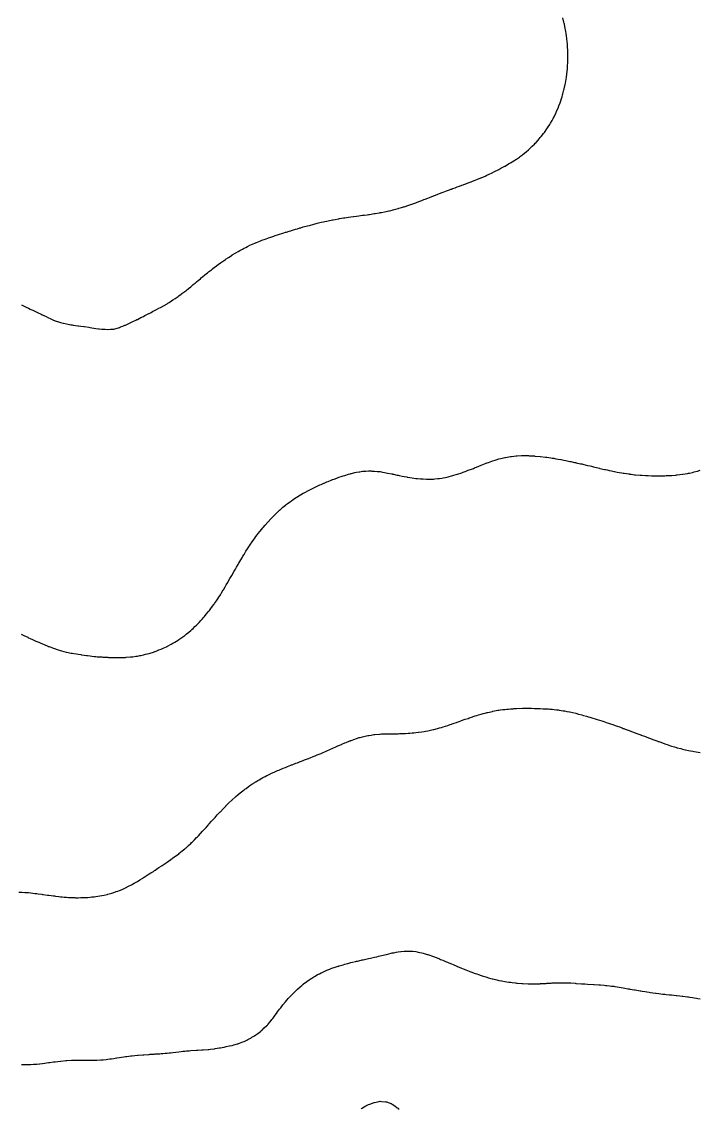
# Model space of a CAD drawing. Extents: x -717078 to -715000, y -984629 to -984000.
# Drawn here: x -715552 to -715437.7, y -984484.6 to -984301.2 of the extents above; entities that cross this region are included whole.
import ezdxf

# ---------------------------------------------------------------- set-up
doc = ezdxf.new("R2010")
doc.units = 0
doc.layers.add('buffer_B2_0_1_clip', color=7, linetype='Continuous')

msp = doc.modelspace()

# ---------------------------------------------------------------- linework, layer by layer
at = {"layer": 'buffer_B2_0_1_clip'}
for points in [[(-715552.06, -984348.94), (-715551.98, -984348.98), (-715551.5, -984349.21), (-715551.3, -984349.3), (-715550.89, -984349.5), (-715550.62, -984349.62), (-715550.5, -984349.68), (-715550.17, -984349.83), (-715549.94, -984349.94), (-715549.5, -984350.14), (-715549.25, -984350.25), (-715548.75, -984350.5), (-715548.58, -984350.58), (-715548.5, -984350.62), (-715548.27, -984350.73), (-715547.9, -984350.9), (-715547.5, -984351.1), (-715547.22, -984351.22), (-715546.64, -984351.5), (-715546.54, -984351.54), (-715546.5, -984351.56), (-715546.41, -984351.59), (-715545.8, -984351.8), (-715545.5, -984351.89), (-715545.01, -984352.01), (-715544.99, -984352.01), (-715544.5, -984352.13), (-715544.18, -984352.18), (-715543.74, -984352.26), (-715543.5, -984352.3), (-715543.32, -984352.32), (-715542.57, -984352.43), (-715542.5, -984352.44), (-715542.45, -984352.45), (-715542.06, -984352.5), (-715541.57, -984352.57), (-715541.5, -984352.58), (-715541.41, -984352.59), (-715540.7, -984352.7), (-715540.5, -984352.73), (-715540.22, -984352.78), (-715539.83, -984352.83), (-715539.5, -984352.89), (-715539.05, -984352.95), (-715538.96, -984352.96), (-715538.5, -984353.02), (-715538.04, -984353.04), (-715537.96, -984353.04), (-715537.5, -984353.07), (-715537.04, -984353.04), (-715536.96, -984353.04), (-715536.5, -984353.02), (-715535.5, -984352.72), (-715535.35, -984352.65), (-715534.95, -984352.5), (-715534.63, -984352.37), (-715534.5, -984352.32), (-715534.16, -984352.16), (-715533.94, -984352.06), (-715533.5, -984351.86), (-715533.26, -984351.74), (-715532.76, -984351.5), (-715532.59, -984351.41), (-715532.5, -984351.37), (-715532.23, -984351.23), (-715531.93, -984351.07), (-715531.5, -984350.86), (-715531.26, -984350.74), (-715530.78, -984350.5), (-715530.6, -984350.4), (-715530.5, -984350.35), (-715530.19, -984350.19), (-715529.94, -984350.06), (-715529.5, -984349.84), (-715529.28, -984349.72), (-715528.87, -984349.5), (-715528.63, -984349.37), (-715528.5, -984349.29), (-715528.01, -984349.01), (-715528, -984349), (-715527.5, -984348.72), (-715527.36, -984348.64), (-715527.14, -984348.5), (-715526.75, -984348.25), (-715526.5, -984348.08), (-715526.15, -984347.85), (-715525.63, -984347.5), (-715525.55, -984347.45), (-715525.5, -984347.41), (-715525.14, -984347.14), (-715524.98, -984347.02), (-715524.5, -984346.66), (-715524.41, -984346.59), (-715524.28, -984346.5), (-715523.86, -984346.14), (-715523.5, -984345.85), (-715523.31, -984345.69), (-715523.07, -984345.5), (-715522.76, -984345.24), (-715522.5, -984345.01), (-715522.22, -984344.78), (-715521.88, -984344.5), (-715521.68, -984344.32), (-715521.5, -984344.17), (-715521.13, -984343.87), (-715520.67, -984343.5), (-715520.58, -984343.42), (-715520.5, -984343.36), (-715520.02, -984342.98), (-715519.85, -984342.85), (-715519.5, -984342.58), (-715519.45, -984342.55), (-715519.39, -984342.5), (-715518.88, -984342.12), (-715518.5, -984341.85), (-715518.29, -984341.71), (-715517.99, -984341.5), (-715517.7, -984341.3), (-715517.5, -984341.16), (-715517.1, -984340.9), (-715516.53, -984340.53), (-715516.5, -984340.51), (-715516.49, -984340.51), (-715516.48, -984340.5), (-715515.87, -984340.13), (-715515.5, -984339.91), (-715515.24, -984339.76), (-715514.76, -984339.5), (-715514.59, -984339.41), (-715514.5, -984339.36), (-715514.22, -984339.22), (-715513.93, -984339.07), (-715513.5, -984338.87), (-715513.25, -984338.75), (-715512.67, -984338.5), (-715512.55, -984338.45), (-715512.5, -984338.43), (-715512.38, -984338.38), (-715511.84, -984338.16), (-715511.5, -984338.03), (-715511.11, -984337.89), (-715510.77, -984337.77), (-715510.5, -984337.67), (-715510.37, -984337.63), (-715510, -984337.5), (-715509.63, -984337.37), (-715509.5, -984337.33), (-715509.24, -984337.24), (-715508.88, -984337.12), (-715508.5, -984336.99), (-715508.13, -984336.87), (-715507.76, -984336.76), (-715507.5, -984336.68), (-715507.36, -984336.64), (-715506.9, -984336.5), (-715506.6, -984336.4), (-715506.5, -984336.37), (-715506.32, -984336.32), (-715505.83, -984336.17), (-715505.5, -984336.07), (-715505.06, -984335.94), (-715504.9, -984335.9), (-715504.5, -984335.78), (-715504.28, -984335.72), (-715503.51, -984335.51), (-715503.5, -984335.5), (-715503.5, -984335.5), (-715503.48, -984335.5), (-715502.71, -984335.29), (-715502.5, -984335.23), (-715502.15, -984335.15), (-715501.91, -984335.09), (-715501.5, -984334.99), (-715501.1, -984334.9), (-715500.85, -984334.85), (-715500.5, -984334.77), (-715500.28, -984334.72), (-715499.59, -984334.59), (-715499.5, -984334.57), (-715499.44, -984334.56), (-715499.1, -984334.5), (-715498.59, -984334.41), (-715498.5, -984334.39), (-715498.37, -984334.37), (-715497.74, -984334.26), (-715497.5, -984334.23), (-715497.18, -984334.18), (-715496.86, -984334.14), (-715496.5, -984334.09), (-715496.02, -984334.02), (-715495.98, -984334.02), (-715495.5, -984333.95), (-715495.11, -984333.89), (-715494.86, -984333.86), (-715494.5, -984333.81), (-715494.23, -984333.77), (-715493.7, -984333.7), (-715493.5, -984333.68), (-715493.35, -984333.65), (-715492.52, -984333.52), (-715492.5, -984333.52), (-715492.48, -984333.52), (-715492.38, -984333.5), (-715491.63, -984333.37), (-715491.5, -984333.35), (-715491.31, -984333.31), (-715490.8, -984333.2), (-715490.5, -984333.14), (-715490.04, -984333.04), (-715489.97, -984333.03), (-715489.5, -984332.92), (-715489.17, -984332.83), (-715488.72, -984332.72), (-715488.5, -984332.67), (-715488.37, -984332.63), (-715487.92, -984332.5), (-715487.6, -984332.4), (-715487.5, -984332.37), (-715487.31, -984332.31), (-715486.85, -984332.15), (-715486.5, -984332.04), (-715485.5, -984331.68), (-715485.37, -984331.63), (-715485.02, -984331.5), (-715484.65, -984331.35), (-715484.5, -984331.29), (-715484.15, -984331.15), (-715483.93, -984331.07), (-715483.5, -984330.89), (-715483.22, -984330.78), (-715482.52, -984330.52), (-715482.5, -984330.51), (-715482.49, -984330.51), (-715482.46, -984330.5), (-715481.78, -984330.22), (-715481.5, -984330.12), (-715481.05, -984329.95), (-715480.89, -984329.89), (-715480.32, -984329.68), (-715479.82, -984329.5), (-715479.59, -984329.41), (-715479.5, -984329.38), (-715479.31, -984329.31), (-715478.85, -984329.15), (-715478.5, -984329.02), (-715478.12, -984328.88), (-715477.75, -984328.75), (-715477.5, -984328.66), (-715477.38, -984328.62), (-715477.05, -984328.5), (-715476.65, -984328.35), (-715476.5, -984328.29), (-715476.15, -984328.15), (-715475.93, -984328.07), (-715475.5, -984327.9), (-715475.22, -984327.78), (-715474.51, -984327.5), (-715474.5, -984327.5), (-715474.5, -984327.49), (-715474.49, -984327.49), (-715473.81, -984327.19), (-715473.5, -984327.05), (-715473.13, -984326.87), (-715472.64, -984326.64), (-715472.5, -984326.57), (-715472.45, -984326.55), (-715472.35, -984326.5), (-715471.5, -984326.08), (-715471.13, -984325.87), (-715470.58, -984325.58), (-715470.5, -984325.54), (-715470.48, -984325.52), (-715470.43, -984325.5), (-715469.85, -984325.15), (-715469.5, -984324.95), (-715469.22, -984324.78), (-715468.78, -984324.5), (-715468.61, -984324.39), (-715468.5, -984324.32), (-715468.02, -984323.98), (-715467.85, -984323.85), (-715467.5, -984323.6), (-715467.45, -984323.55), (-715467.38, -984323.5), (-715466.9, -984323.1), (-715466.5, -984322.76), (-715466.36, -984322.64), (-715466.21, -984322.5), (-715465.85, -984322.15), (-715465.5, -984321.8), (-715465.35, -984321.65), (-715465.21, -984321.5), (-715464.88, -984321.12), (-715464.5, -984320.69), (-715464.41, -984320.59), (-715464.34, -984320.5), (-715463.97, -984320.03), (-715463.81, -984319.81), (-715463.57, -984319.5), (-715463.54, -984319.46), (-715463.5, -984319.4), (-715463.14, -984318.86), (-715462.91, -984318.5), (-715462.76, -984318.24), (-715462.5, -984317.81), (-715462.39, -984317.61), (-715462.33, -984317.5), (-715462.17, -984317.17), (-715462.06, -984316.94), (-715461.84, -984316.5), (-715461.74, -984316.26), (-715461.5, -984315.71), (-715461.44, -984315.56), (-715461.41, -984315.5), (-715461.36, -984315.36), (-715461.16, -984314.84), (-715461.04, -984314.5), (-715460.91, -984314.09), (-715460.83, -984313.83), (-715460.73, -984313.5), (-715460.68, -984313.32), (-715460.5, -984312.66), (-715460.47, -984312.53), (-715460.46, -984312.5), (-715460.45, -984312.45), (-715460.29, -984311.71), (-715460.25, -984311.5), (-715460.2, -984311.2), (-715460.14, -984310.86), (-715460.08, -984310.5), (-715460.02, -984310.02), (-715460.02, -984309.98), (-715459.96, -984309.5), (-715459.93, -984309.07), (-715459.92, -984308.92), (-715459.88, -984308.5), (-715459.87, -984308.13), (-715459.86, -984307.86), (-715459.84, -984307.5), (-715459.84, -984307.16), (-715459.84, -984306.84), (-715459.84, -984306.5), (-715459.85, -984306.15), (-715459.87, -984305.87), (-715459.88, -984305.5), (-715459.91, -984305.09), (-715459.92, -984304.92), (-715459.96, -984304.5), (-715460.02, -984304.02), (-715460.02, -984303.98), (-715460.08, -984303.5), (-715460.13, -984303.13), (-715460.18, -984302.82), (-715460.23, -984302.5), (-715460.28, -984302.28), (-715460.42, -984301.58), (-715460.43, -984301.5), (-715460.45, -984301.45), (-715460.5, -984301.21), (-715460.67, -984300.5)], [(-715552.1, -984404.5), (-715551.69, -984404.69), (-715551.01, -984405.01), (-715550.98, -984405.02), (-715550.5, -984405.24), (-715550.33, -984405.33), (-715549.96, -984405.5), (-715549.64, -984405.64), (-715549.15, -984405.85), (-715548.94, -984405.94), (-715548.5, -984406.13), (-715548.24, -984406.24), (-715547.63, -984406.5), (-715547.54, -984406.54), (-715547.5, -984406.55), (-715547.42, -984406.58), (-715546.81, -984406.81), (-715546.5, -984406.92), (-715546.06, -984407.06), (-715545.88, -984407.12), (-715545.5, -984407.24), (-715545.29, -984407.29), (-715544.51, -984407.5), (-715544.5, -984407.5), (-715544.5, -984407.5), (-715544.5, -984407.5), (-715543.67, -984407.67), (-715543.5, -984407.7), (-715543.26, -984407.74), (-715542.81, -984407.81), (-715542.5, -984407.86), (-715542.07, -984407.93), (-715541.95, -984407.95), (-715541.5, -984408.01), (-715541.07, -984408.07), (-715540.91, -984408.09), (-715540.5, -984408.15), (-715540.18, -984408.18), (-715539.78, -984408.22), (-715539.5, -984408.25), (-715539.28, -984408.28), (-715538.68, -984408.32), (-715538.5, -984408.33), (-715538.34, -984408.34), (-715537.62, -984408.38), (-715537.5, -984408.38), (-715537.39, -984408.39), (-715536.58, -984408.42), (-715536.5, -984408.42), (-715536.42, -984408.42), (-715535.58, -984408.42), (-715535.5, -984408.42), (-715535.42, -984408.42), (-715534.61, -984408.39), (-715534.5, -984408.39), (-715534.38, -984408.38), (-715533.68, -984408.32), (-715533.5, -984408.31), (-715533.28, -984408.28), (-715532.79, -984408.21), (-715532.5, -984408.17), (-715532.1, -984408.1), (-715531.94, -984408.06), (-715531.5, -984407.98), (-715531.12, -984407.88), (-715530.8, -984407.8), (-715530.5, -984407.73), (-715530.33, -984407.67), (-715529.78, -984407.5), (-715529.57, -984407.43), (-715529.5, -984407.4), (-715529.34, -984407.34), (-715528.86, -984407.14), (-715528.5, -984407), (-715528.16, -984406.84), (-715527.59, -984406.59), (-715527.5, -984406.55), (-715527.47, -984406.53), (-715527.41, -984406.5), (-715526.82, -984406.18), (-715526.5, -984406), (-715526.19, -984405.81), (-715525.65, -984405.5), (-715525.56, -984405.44), (-715525.5, -984405.4), (-715525.15, -984405.15), (-715524.98, -984405.02), (-715524.5, -984404.69), (-715524.39, -984404.61), (-715524.25, -984404.5), (-715523.84, -984404.16), (-715523.5, -984403.88), (-715523.3, -984403.7), (-715523.07, -984403.5), (-715522.79, -984403.21), (-715522.5, -984402.94), (-715522.28, -984402.72), (-715522.06, -984402.5), (-715521.8, -984402.2), (-715521.5, -984401.88), (-715521.33, -984401.67), (-715521.17, -984401.5), (-715520.87, -984401.13), (-715520.5, -984400.68), (-715520.42, -984400.58), (-715520.36, -984400.5), (-715520, -984400), (-715519.97, -984399.97), (-715519.61, -984399.5), (-715519.57, -984399.43), (-715519.5, -984399.33), (-715519.17, -984398.83), (-715518.94, -984398.5), (-715518.77, -984398.23), (-715518.5, -984397.82), (-715518.38, -984397.62), (-715518.29, -984397.5), (-715518, -984397), (-715517.99, -984396.99), (-715517.68, -984396.5), (-715517.62, -984396.38), (-715517.5, -984396.18), (-715517.25, -984395.75), (-715517.1, -984395.5), (-715516.89, -984395.11), (-715516.56, -984394.56), (-715516.53, -984394.5), (-715516.52, -984394.48), (-715516.5, -984394.45), (-715516.16, -984393.84), (-715515.96, -984393.5), (-715515.8, -984393.2), (-715515.5, -984392.7), (-715515.43, -984392.57), (-715515.38, -984392.5), (-715515.22, -984392.22), (-715515.06, -984391.94), (-715514.79, -984391.5), (-715514.68, -984391.32), (-715514.5, -984391.02), (-715514.31, -984390.69), (-715514.18, -984390.5), (-715513.92, -984390.08), (-715513.61, -984389.61), (-715513.54, -984389.5), (-715513.52, -984389.48), (-715513.5, -984389.44), (-715513.12, -984388.88), (-715512.84, -984388.5), (-715512.7, -984388.3), (-715512.5, -984388.02), (-715512.28, -984387.72), (-715512.1, -984387.5), (-715511.84, -984387.16), (-715511.5, -984386.75), (-715511.39, -984386.61), (-715511.29, -984386.5), (-715510.93, -984386.07), (-715510.5, -984385.6), (-715510.45, -984385.55), (-715510.41, -984385.5), (-715509.97, -984385.03), (-715509.5, -984384.54), (-715509.48, -984384.52), (-715509.46, -984384.5), (-715508.98, -984384.02), (-715508.5, -984383.58), (-715508.46, -984383.54), (-715508.41, -984383.5), (-715507.93, -984383.07), (-715507.5, -984382.72), (-715507.38, -984382.62), (-715507.22, -984382.5), (-715506.81, -984382.19), (-715506.5, -984381.96), (-715506.23, -984381.77), (-715505.63, -984381.37), (-715505.5, -984381.28), (-715505.01, -984380.99), (-715504.95, -984380.95), (-715504.5, -984380.69), (-715504.38, -984380.62), (-715504.15, -984380.5), (-715503.73, -984380.27), (-715503.5, -984380.16), (-715503.06, -984379.94), (-715502.82, -984379.82), (-715502.5, -984379.67), (-715502.39, -984379.61), (-715502.15, -984379.5), (-715501.71, -984379.29), (-715501.5, -984379.2), (-715501.01, -984378.99), (-715500.98, -984378.98), (-715500.5, -984378.78), (-715500.3, -984378.7), (-715499.81, -984378.5), (-715499.59, -984378.41), (-715499.5, -984378.38), (-715499.3, -984378.3), (-715498.86, -984378.14), (-715498.5, -984378), (-715498.12, -984377.88), (-715497.76, -984377.76), (-715497.5, -984377.68), (-715496.87, -984377.5), (-715496.58, -984377.42), (-715496.5, -984377.39), (-715496.36, -984377.36), (-715495.78, -984377.22), (-715495.5, -984377.16), (-715495.09, -984377.09), (-715494.93, -984377.07), (-715494.5, -984377), (-715494.03, -984376.97), (-715493.97, -984376.97), (-715493.5, -984376.93), (-715493.06, -984376.94), (-715492.95, -984376.95), (-715492.5, -984376.96), (-715492.01, -984377.01), (-715491.99, -984377.01), (-715491.5, -984377.06), (-715491.13, -984377.13), (-715490.82, -984377.18), (-715490.5, -984377.24), (-715490.29, -984377.29), (-715489.56, -984377.44), (-715489.5, -984377.45), (-715489.46, -984377.46), (-715489.3, -984377.5), (-715488.64, -984377.64), (-715488.5, -984377.67), (-715488.29, -984377.71), (-715487.82, -984377.82), (-715487.5, -984377.88), (-715487.04, -984377.96), (-715486.97, -984377.97), (-715486.5, -984378.06), (-715486.11, -984378.11), (-715485.85, -984378.15), (-715485.5, -984378.2), (-715485.22, -984378.22), (-715484.74, -984378.26), (-715484.5, -984378.29), (-715484.29, -984378.29), (-715483.69, -984378.31), (-715483.5, -984378.32), (-715483.32, -984378.32), (-715482.7, -984378.3), (-715482.5, -984378.3), (-715482.27, -984378.27), (-715481.78, -984378.22), (-715481.5, -984378.19), (-715481.13, -984378.13), (-715480.9, -984378.1), (-715480.5, -984378.03), (-715480.07, -984377.93), (-715479.88, -984377.88), (-715479.5, -984377.79), (-715479.27, -984377.73), (-715478.5, -984377.5), (-715478.5, -984377.5), (-715478.5, -984377.5), (-715478.49, -984377.5), (-715477.76, -984377.24), (-715477.5, -984377.15), (-715477.03, -984376.97), (-715476.94, -984376.94), (-715476.5, -984376.77), (-715476.3, -984376.7), (-715475.79, -984376.5), (-715475.59, -984376.41), (-715475.5, -984376.37), (-715475.28, -984376.28), (-715474.88, -984376.12), (-715474.5, -984375.96), (-715474.17, -984375.83), (-715473.63, -984375.63), (-715473.5, -984375.58), (-715473.44, -984375.56), (-715473.25, -984375.5), (-715472.7, -984375.3), (-715472.5, -984375.22), (-715472.1, -984375.1), (-715471.95, -984375.05), (-715471.5, -984374.92), (-715471.16, -984374.84), (-715470.73, -984374.73), (-715470.5, -984374.68), (-715470.35, -984374.65), (-715469.52, -984374.52), (-715469.5, -984374.51), (-715469.49, -984374.51), (-715469.36, -984374.5), (-715468.59, -984374.41), (-715468.5, -984374.4), (-715468.4, -984374.4), (-715467.64, -984374.36), (-715467.5, -984374.35), (-715467.36, -984374.36), (-715466.64, -984374.36), (-715466.5, -984374.36), (-715466.37, -984374.37), (-715465.6, -984374.4), (-715465.5, -984374.41), (-715465.42, -984374.42), (-715464.51, -984374.49), (-715464.5, -984374.49), (-715464.49, -984374.49), (-715464.45, -984374.5), (-715463.6, -984374.6), (-715463.5, -984374.61), (-715463.37, -984374.63), (-715462.73, -984374.73), (-715462.5, -984374.76), (-715462.19, -984374.81), (-715461.87, -984374.87), (-715461.5, -984374.93), (-715461.02, -984375.02), (-715460.97, -984375.03), (-715460.5, -984375.12), (-715460.19, -984375.19), (-715459.73, -984375.27), (-715459.5, -984375.32), (-715459.35, -984375.35), (-715458.7, -984375.5), (-715458.53, -984375.53), (-715458.5, -984375.54), (-715458.45, -984375.55), (-715457.72, -984375.72), (-715457.5, -984375.76), (-715457.16, -984375.84), (-715456.91, -984375.91), (-715456.5, -984376), (-715456.1, -984376.1), (-715455.84, -984376.16), (-715455.5, -984376.25), (-715455.3, -984376.3), (-715454.51, -984376.49), (-715454.5, -984376.49), (-715454.49, -984376.49), (-715454.47, -984376.5), (-715453.68, -984376.68), (-715453.5, -984376.72), (-715453.23, -984376.77), (-715452.85, -984376.85), (-715452.5, -984376.92), (-715452.02, -984377.02), (-715451.97, -984377.03), (-715451.5, -984377.12), (-715451.18, -984377.18), (-715450.75, -984377.25), (-715450.5, -984377.3), (-715450.32, -984377.32), (-715449.56, -984377.44), (-715449.5, -984377.45), (-715449.46, -984377.46), (-715449.13, -984377.5), (-715448.57, -984377.57), (-715448.5, -984377.57), (-715448.42, -984377.58), (-715447.65, -984377.65), (-715447.5, -984377.66), (-715447.33, -984377.67), (-715446.71, -984377.71), (-715446.5, -984377.72), (-715446.27, -984377.73), (-715445.74, -984377.74), (-715445.5, -984377.75), (-715445.25, -984377.75), (-715444.76, -984377.76), (-715444.5, -984377.76), (-715444.25, -984377.75), (-715443.75, -984377.75), (-715443.5, -984377.74), (-715443.27, -984377.73), (-715442.71, -984377.71), (-715442.5, -984377.7), (-715442.31, -984377.69), (-715441.63, -984377.63), (-715441.5, -984377.62), (-715441.39, -984377.61), (-715440.51, -984377.51), (-715440.5, -984377.51), (-715440.49, -984377.51), (-715440.46, -984377.5), (-715439.64, -984377.36), (-715439.5, -984377.34), (-715439.29, -984377.29), (-715438.82, -984377.18), (-715438.5, -984377.11), (-715438.03, -984376.97), (-715437.95, -984376.95), (-715437.5, -984376.82)], [(-715552.5, -984447.98), (-715552.01, -984448.01), (-715551.99, -984448.01), (-715551.5, -984448.04), (-715551.08, -984448.08), (-715550.91, -984448.09), (-715550.5, -984448.13), (-715550.17, -984448.17), (-715549.79, -984448.21), (-715549.5, -984448.24), (-715549.28, -984448.28), (-715548.64, -984448.36), (-715548.5, -984448.38), (-715548.4, -984448.4), (-715547.67, -984448.5), (-715547.52, -984448.52), (-715547.5, -984448.52), (-715547.48, -984448.52), (-715546.64, -984448.64), (-715546.5, -984448.65), (-715546.33, -984448.67), (-715545.75, -984448.75), (-715545.5, -984448.78), (-715545.2, -984448.8), (-715544.84, -984448.84), (-715544.5, -984448.87), (-715544.11, -984448.89), (-715543.91, -984448.91), (-715543.5, -984448.93), (-715543.07, -984448.93), (-715542.94, -984448.94), (-715542.5, -984448.94), (-715542.07, -984448.93), (-715541.93, -984448.93), (-715541.5, -984448.92), (-715541.1, -984448.9), (-715540.88, -984448.88), (-715540.5, -984448.86), (-715540.18, -984448.82), (-715539.78, -984448.78), (-715539.5, -984448.75), (-715538.5, -984448.58), (-715538.43, -984448.57), (-715538.12, -984448.5), (-715537.62, -984448.38), (-715537.5, -984448.35), (-715537.29, -984448.29), (-715536.84, -984448.16), (-715536.5, -984448.06), (-715536.08, -984447.92), (-715535.83, -984447.83), (-715535.5, -984447.72), (-715535.35, -984447.65), (-715534.98, -984447.5), (-715534.65, -984447.35), (-715534.5, -984447.27), (-715534.02, -984447.02), (-715533.99, -984447.01), (-715533.5, -984446.75), (-715533.34, -984446.66), (-715533.04, -984446.5), (-715532.7, -984446.3), (-715532.5, -984446.18), (-715532.08, -984445.92), (-715531.7, -984445.7), (-715531.5, -984445.58), (-715531.45, -984445.55), (-715531.37, -984445.5), (-715530.84, -984445.16), (-715530.5, -984444.94), (-715530.23, -984444.77), (-715529.81, -984444.5), (-715529.63, -984444.37), (-715529.5, -984444.29), (-715529.03, -984443.97), (-715528.87, -984443.87), (-715528.5, -984443.63), (-715528.42, -984443.58), (-715528.31, -984443.5), (-715527.83, -984443.17), (-715527.5, -984442.95), (-715527.24, -984442.76), (-715526.86, -984442.5), (-715526.65, -984442.35), (-715526.5, -984442.24), (-715526.08, -984441.92), (-715525.52, -984441.52), (-715525.5, -984441.51), (-715525.5, -984441.5), (-715525.49, -984441.5), (-715524.95, -984441.05), (-715524.5, -984440.69), (-715524.4, -984440.6), (-715524.27, -984440.5), (-715523.87, -984440.13), (-715523.5, -984439.8), (-715523.35, -984439.65), (-715523.18, -984439.5), (-715522.85, -984439.15), (-715522.5, -984438.81), (-715522.35, -984438.65), (-715522.2, -984438.5), (-715521.87, -984438.13), (-715521.5, -984437.74), (-715521.39, -984437.61), (-715521.28, -984437.5), (-715520.92, -984437.08), (-715520.5, -984436.63), (-715520.44, -984436.56), (-715520.38, -984436.5), (-715519.97, -984436.03), (-715519.5, -984435.51), (-715519.49, -984435.51), (-715519.49, -984435.5), (-715519.39, -984435.39), (-715519.02, -984434.98), (-715518.57, -984434.5), (-715518.54, -984434.46), (-715518.5, -984434.43), (-715518.05, -984433.95), (-715517.6, -984433.5), (-715517.55, -984433.45), (-715517.5, -984433.39), (-715517.05, -984432.95), (-715516.57, -984432.5), (-715516.53, -984432.47), (-715516.5, -984432.44), (-715516.01, -984431.99), (-715515.88, -984431.88), (-715515.5, -984431.55), (-715515.47, -984431.53), (-715515.44, -984431.5), (-715514.92, -984431.08), (-715514.5, -984430.74), (-715514.36, -984430.64), (-715514.17, -984430.5), (-715513.78, -984430.22), (-715513.5, -984430.02), (-715513.19, -984429.81), (-715512.7, -984429.5), (-715512.58, -984429.42), (-715512.5, -984429.37), (-715512.17, -984429.17), (-715511.96, -984429.04), (-715511.5, -984428.78), (-715511.32, -984428.68), (-715510.96, -984428.5), (-715510.66, -984428.34), (-715510.5, -984428.26), (-715510.04, -984428.04), (-715509.99, -984428.01), (-715509.3, -984427.7), (-715508.83, -984427.5), (-715508.6, -984427.4), (-715508.5, -984427.36), (-715508.26, -984427.26), (-715507.89, -984427.11), (-715507.5, -984426.95), (-715507.18, -984426.82), (-715506.59, -984426.59), (-715506.5, -984426.55), (-715506.46, -984426.54), (-715506.36, -984426.5), (-715505.74, -984426.26), (-715505.5, -984426.16), (-715505.02, -984425.98), (-715504.95, -984425.95), (-715504.5, -984425.78), (-715504.3, -984425.7), (-715503.77, -984425.5), (-715503.57, -984425.43), (-715503.5, -984425.4), (-715503.33, -984425.33), (-715502.86, -984425.14), (-715502.5, -984425), (-715502.15, -984424.85), (-715501.65, -984424.65), (-715501.5, -984424.59), (-715501.44, -984424.56), (-715501.28, -984424.5), (-715500.5, -984424.16), (-715499.5, -984423.71), (-715499.02, -984423.5), (-715498.66, -984423.34), (-715498.5, -984423.26), (-715498.08, -984423.08), (-715497.97, -984423.03), (-715497.5, -984422.83), (-715497.26, -984422.74), (-715496.66, -984422.5), (-715496.55, -984422.45), (-715496.5, -984422.43), (-715496.4, -984422.4), (-715495.81, -984422.19), (-715495.5, -984422.07), (-715495.06, -984421.94), (-715494.9, -984421.9), (-715494.5, -984421.78), (-715494.27, -984421.73), (-715493.58, -984421.58), (-715493.5, -984421.56), (-715493.45, -984421.55), (-715493.07, -984421.5), (-715492.58, -984421.42), (-715492.5, -984421.41), (-715492.41, -984421.41), (-715491.66, -984421.34), (-715491.5, -984421.33), (-715491.32, -984421.32), (-715490.7, -984421.3), (-715490.5, -984421.3), (-715490.3, -984421.3), (-715489.72, -984421.28), (-715489.5, -984421.28), (-715489.28, -984421.28), (-715488.73, -984421.27), (-715488.5, -984421.27), (-715488.26, -984421.26), (-715487.75, -984421.25), (-715487.5, -984421.24), (-715487.23, -984421.23), (-715486.8, -984421.2), (-715486.5, -984421.18), (-715486.15, -984421.15), (-715485.87, -984421.13), (-715485.5, -984421.09), (-715485.03, -984421.03), (-715484.98, -984421.02), (-715484.5, -984420.96), (-715484.11, -984420.89), (-715483.85, -984420.85), (-715483.5, -984420.79), (-715483.26, -984420.74), (-715482.59, -984420.59), (-715482.5, -984420.57), (-715482.45, -984420.55), (-715482.24, -984420.5), (-715481.66, -984420.34), (-715481.5, -984420.29), (-715481.2, -984420.2), (-715480.89, -984420.11), (-715480.5, -984419.99), (-715480.13, -984419.87), (-715479.73, -984419.73), (-715479.5, -984419.65), (-715479.38, -984419.62), (-715479.03, -984419.5), (-715478.64, -984419.36), (-715478.5, -984419.31), (-715478.2, -984419.2), (-715477.9, -984419.1), (-715477.5, -984418.95), (-715477.16, -984418.84), (-715476.68, -984418.68), (-715476.5, -984418.62), (-715476.41, -984418.59), (-715476.13, -984418.5), (-715475.66, -984418.34), (-715475.5, -984418.28), (-715475.19, -984418.19), (-715474.9, -984418.1), (-715474.5, -984417.97), (-715474.13, -984417.87), (-715473.78, -984417.78), (-715473.5, -984417.7), (-715473.33, -984417.67), (-715472.59, -984417.5), (-715472.52, -984417.48), (-715472.5, -984417.48), (-715472.48, -984417.48), (-715471.68, -984417.32), (-715471.5, -984417.29), (-715471.26, -984417.26), (-715470.8, -984417.2), (-715470.5, -984417.16), (-715470.13, -984417.13), (-715469.89, -984417.11), (-715469.5, -984417.07), (-715469.05, -984417.05), (-715468.96, -984417.04), (-715468.5, -984417.01), (-715467.5, -984416.98), (-715467.02, -984416.98), (-715466.98, -984416.98), (-715466.5, -984416.98), (-715466.01, -984416.99), (-715465.99, -984416.99), (-715465.5, -984417), (-715465.01, -984417.01), (-715464.99, -984417.01), (-715464.5, -984417.03), (-715464.05, -984417.05), (-715463.95, -984417.05), (-715463.5, -984417.07), (-715463.1, -984417.1), (-715462.88, -984417.12), (-715462.5, -984417.15), (-715462.18, -984417.18), (-715461.77, -984417.23), (-715461.5, -984417.26), (-715461.29, -984417.29), (-715460.61, -984417.39), (-715460.5, -984417.41), (-715460.42, -984417.42), (-715460.01, -984417.5), (-715459.58, -984417.58), (-715459.5, -984417.6), (-715458.5, -984417.83), (-715458.05, -984417.95), (-715457.97, -984417.97), (-715457.5, -984418.1), (-715457.19, -984418.19), (-715456.67, -984418.33), (-715456.5, -984418.38), (-715456.41, -984418.41), (-715456.11, -984418.5), (-715455.64, -984418.64), (-715455.23, -984418.77), (-715454.88, -984418.88), (-715454.5, -984419), (-715454.12, -984419.12), (-715453.76, -984419.24), (-715453.5, -984419.32), (-715453.36, -984419.36), (-715452.96, -984419.5), (-715452.62, -984419.62), (-715452.5, -984419.66), (-715452.26, -984419.74), (-715451.87, -984419.87), (-715451.5, -984420.01), (-715451.14, -984420.14), (-715450.7, -984420.3), (-715450.5, -984420.37), (-715450.41, -984420.41), (-715450.16, -984420.5), (-715449.67, -984420.67), (-715449.5, -984420.74), (-715449.12, -984420.88), (-715448.95, -984420.95), (-715448.22, -984421.22), (-715447.51, -984421.49), (-715447.5, -984421.49), (-715447.5, -984421.5), (-715447.48, -984421.5), (-715446.76, -984421.76), (-715446.5, -984421.86), (-715446.04, -984422.04), (-715445.92, -984422.08), (-715445.5, -984422.24), (-715445.31, -984422.31), (-715444.81, -984422.5), (-715444.58, -984422.58), (-715444.5, -984422.61), (-715444.33, -984422.67), (-715443.84, -984422.84), (-715443.5, -984422.96), (-715443.1, -984423.1), (-715442.8, -984423.2), (-715442.5, -984423.3), (-715442.35, -984423.35), (-715441.84, -984423.5), (-715441.58, -984423.58), (-715441.5, -984423.6), (-715441.37, -984423.63), (-715440.79, -984423.79), (-715440.5, -984423.87), (-715440.02, -984423.98), (-715439.98, -984423.98), (-715439.5, -984424.1), (-715439.16, -984424.16), (-715438.76, -984424.24), (-715438.5, -984424.29), (-715437.5, -984424.46)], [(-715552.08, -984477.08), (-715551.92, -984477.08), (-715551.5, -984477.08), (-715551.08, -984477.08), (-715550.93, -984477.07), (-715550.5, -984477.07), (-715550.04, -984477.04), (-715549.96, -984477.04), (-715549.5, -984477.01), (-715549.03, -984476.97), (-715548.96, -984476.96), (-715548.5, -984476.91), (-715548.14, -984476.86), (-715547.82, -984476.82), (-715547.5, -984476.77), (-715547.26, -984476.74), (-715546.65, -984476.65), (-715546.5, -984476.63), (-715546.39, -984476.61), (-715545.51, -984476.51), (-715545.5, -984476.51), (-715545.43, -984476.5), (-715544.58, -984476.42), (-715544.5, -984476.42), (-715544.41, -984476.41), (-715543.63, -984476.37), (-715543.5, -984476.36), (-715543.36, -984476.36), (-715542.65, -984476.35), (-715542.5, -984476.35), (-715542.35, -984476.35), (-715541.66, -984476.34), (-715541.5, -984476.34), (-715541.34, -984476.34), (-715540.66, -984476.34), (-715540.5, -984476.35), (-715540.34, -984476.34), (-715539.66, -984476.34), (-715539.5, -984476.33), (-715539.33, -984476.33), (-715538.7, -984476.3), (-715538.5, -984476.29), (-715538.27, -984476.27), (-715537.78, -984476.22), (-715537.5, -984476.19), (-715537.14, -984476.14), (-715536.89, -984476.11), (-715536.5, -984476.05), (-715536.02, -984475.98), (-715535.97, -984475.97), (-715535.5, -984475.89), (-715535.16, -984475.84), (-715534.78, -984475.78), (-715534.5, -984475.74), (-715534.29, -984475.71), (-715533.62, -984475.62), (-715533.5, -984475.61), (-715533.4, -984475.6), (-715532.51, -984475.51), (-715532.5, -984475.51), (-715532.49, -984475.51), (-715532.4, -984475.5), (-715531.57, -984475.43), (-715531.5, -984475.43), (-715531.43, -984475.43), (-715530.63, -984475.37), (-715530.5, -984475.37), (-715530.36, -984475.36), (-715529.68, -984475.32), (-715529.5, -984475.31), (-715529.3, -984475.3), (-715528.74, -984475.26), (-715528.5, -984475.25), (-715528.22, -984475.22), (-715527.81, -984475.19), (-715527.5, -984475.16), (-715527.13, -984475.13), (-715526.9, -984475.1), (-715526.5, -984475.06), (-715526, -984475), (-715526, -984475), (-715525.5, -984474.94), (-715525.11, -984474.89), (-715524.86, -984474.86), (-715524.5, -984474.82), (-715524.2, -984474.8), (-715523.76, -984474.76), (-715523.5, -984474.74), (-715522.5, -984474.68), (-715522.33, -984474.67), (-715521.62, -984474.62), (-715521.5, -984474.61), (-715521.39, -984474.61), (-715520.54, -984474.54), (-715520.5, -984474.54), (-715520.47, -984474.53), (-715520.18, -984474.5), (-715519.57, -984474.43), (-715519.5, -984474.42), (-715519.4, -984474.4), (-715518.71, -984474.29), (-715518.5, -984474.25), (-715518.2, -984474.2), (-715517.86, -984474.14), (-715517.5, -984474.07), (-715517.04, -984473.96), (-715516.95, -984473.95), (-715516.5, -984473.85), (-715516.23, -984473.77), (-715515.6, -984473.6), (-715515.5, -984473.58), (-715515.44, -984473.56), (-715515.29, -984473.5), (-715514.72, -984473.28), (-715514.5, -984473.2), (-715514.04, -984472.96), (-715513.88, -984472.88), (-715513.5, -984472.68), (-715513.38, -984472.62), (-715513.17, -984472.5), (-715512.76, -984472.24), (-715512.5, -984472.07), (-715512.17, -984471.83), (-715511.71, -984471.5), (-715511.6, -984471.4), (-715511.5, -984471.32), (-715511.08, -984470.92), (-715510.64, -984470.5), (-715510.57, -984470.43), (-715510.5, -984470.34), (-715510.12, -984469.88), (-715509.79, -984469.5), (-715509.67, -984469.33), (-715509.5, -984469.1), (-715509.25, -984468.75), (-715509.05, -984468.5), (-715508.83, -984468.17), (-715508.5, -984467.75), (-715508.39, -984467.61), (-715508.3, -984467.5), (-715507.96, -984467.04), (-715507.53, -984466.53), (-715507.51, -984466.5), (-715507.5, -984466.5), (-715507.5, -984466.49), (-715507.05, -984465.95), (-715506.61, -984465.5), (-715506.56, -984465.44), (-715506.5, -984465.38), (-715506.07, -984464.93), (-715505.6, -984464.5), (-715505.55, -984464.45), (-715505.5, -984464.4), (-715505.03, -984463.97), (-715504.76, -984463.76), (-715504.5, -984463.55), (-715504.47, -984463.53), (-715504.44, -984463.5), (-715503.91, -984463.09), (-715503.5, -984462.8), (-715503.33, -984462.67), (-715503.04, -984462.5), (-715502.71, -984462.29), (-715502.5, -984462.16), (-715502.08, -984461.92), (-715501.77, -984461.77), (-715501.5, -984461.63), (-715501.41, -984461.59), (-715501.22, -984461.5), (-715500.73, -984461.27), (-715500.5, -984461.17), (-715500.02, -984460.98), (-715499.96, -984460.96), (-715499.5, -984460.79), (-715499.28, -984460.72), (-715498.59, -984460.5), (-715498.52, -984460.48), (-715498.5, -984460.47), (-715498.46, -984460.46), (-715497.76, -984460.24), (-715497.5, -984460.17), (-715497.04, -984460.04), (-715496.98, -984460.02), (-715496.5, -984459.9), (-715496.18, -984459.82), (-715495.71, -984459.71), (-715495.5, -984459.66), (-715495.37, -984459.63), (-715494.76, -984459.5), (-715494.55, -984459.45), (-715494.5, -984459.44), (-715494.42, -984459.42), (-715493.73, -984459.27), (-715493.5, -984459.22), (-715493.13, -984459.13), (-715492.92, -984459.08), (-715492.5, -984458.98), (-715492.11, -984458.89), (-715491.82, -984458.82), (-715491.5, -984458.74), (-715491.3, -984458.7), (-715490.51, -984458.51), (-715490.5, -984458.51), (-715490.5, -984458.5), (-715490.48, -984458.5), (-715489.68, -984458.32), (-715489.5, -984458.27), (-715489.22, -984458.22), (-715488.85, -984458.15), (-715488.5, -984458.09), (-715488.04, -984458.04), (-715487.97, -984458.03), (-715487.5, -984457.98), (-715487.03, -984457.97), (-715486.96, -984457.96), (-715486.5, -984457.95), (-715486.01, -984457.99), (-715485.99, -984457.99), (-715485.5, -984458.03), (-715485.11, -984458.11), (-715484.84, -984458.16), (-715484.5, -984458.23), (-715484.29, -984458.29), (-715483.6, -984458.5), (-715483.52, -984458.52), (-715483.5, -984458.53), (-715482.5, -984458.87), (-715482.05, -984459.05), (-715481.89, -984459.11), (-715481.5, -984459.27), (-715481.34, -984459.34), (-715480.97, -984459.5), (-715480.63, -984459.63), (-715480.5, -984459.69), (-715480.18, -984459.82), (-715479.92, -984459.92), (-715479.5, -984460.1), (-715479.22, -984460.22), (-715478.57, -984460.5), (-715478.52, -984460.52), (-715478.5, -984460.53), (-715478.45, -984460.55), (-715477.81, -984460.81), (-715477.5, -984460.93), (-715477.09, -984461.09), (-715476.78, -984461.22), (-715476.5, -984461.33), (-715476.38, -984461.38), (-715476.06, -984461.5), (-715475.65, -984461.65), (-715475.5, -984461.71), (-715475.19, -984461.81), (-715474.91, -984461.91), (-715474.5, -984462.05), (-715474.16, -984462.16), (-715473.69, -984462.31), (-715473.5, -984462.37), (-715473.4, -984462.4), (-715473.06, -984462.5), (-715472.62, -984462.62), (-715472.5, -984462.65), (-715472.3, -984462.7), (-715471.81, -984462.81), (-715471.5, -984462.89), (-715471.02, -984462.98), (-715470.98, -984462.98), (-715470.5, -984463.08), (-715470.13, -984463.13), (-715469.82, -984463.18), (-715469.5, -984463.22), (-715469.25, -984463.25), (-715468.68, -984463.32), (-715468.5, -984463.34), (-715468.35, -984463.35), (-715467.59, -984463.41), (-715467.5, -984463.42), (-715467.42, -984463.42), (-715466.53, -984463.47), (-715466.5, -984463.47), (-715466.47, -984463.47), (-715465.52, -984463.48), (-715465.5, -984463.48), (-715465.48, -984463.48), (-715464.55, -984463.45), (-715464.5, -984463.45), (-715464.44, -984463.44), (-715463.6, -984463.4), (-715463.5, -984463.39), (-715463.38, -984463.38), (-715462.66, -984463.34), (-715462.5, -984463.33), (-715462.32, -984463.32), (-715461.7, -984463.3), (-715461.5, -984463.29), (-715461.29, -984463.29), (-715460.71, -984463.29), (-715460.5, -984463.29), (-715460.29, -984463.29), (-715459.69, -984463.31), (-715459.5, -984463.32), (-715459.33, -984463.33), (-715458.62, -984463.38), (-715458.5, -984463.39), (-715458.4, -984463.4), (-715457.54, -984463.46), (-715457.5, -984463.46), (-715457.47, -984463.47), (-715456.96, -984463.5), (-715456.53, -984463.53), (-715456.5, -984463.53), (-715455.5, -984463.59), (-715455.41, -984463.59), (-715454.64, -984463.64), (-715454.5, -984463.65), (-715454.34, -984463.66), (-715453.71, -984463.71), (-715453.5, -984463.73), (-715453.24, -984463.76), (-715452.81, -984463.81), (-715452.5, -984463.84), (-715452.11, -984463.89), (-715451.92, -984463.92), (-715451.5, -984463.98), (-715450.5, -984464.15), (-715450.2, -984464.2), (-715449.71, -984464.29), (-715449.5, -984464.33), (-715449.36, -984464.36), (-715448.57, -984464.5), (-715448.51, -984464.51), (-715448.5, -984464.51), (-715448.49, -984464.51), (-715447.65, -984464.65), (-715447.5, -984464.68), (-715447.29, -984464.71), (-715446.79, -984464.79), (-715446.5, -984464.83), (-715446.11, -984464.89), (-715445.92, -984464.92), (-715445.5, -984464.97), (-715445.04, -984465.04), (-715444.95, -984465.05), (-715444.5, -984465.11), (-715444.15, -984465.15), (-715443.81, -984465.19), (-715443.5, -984465.22), (-715443.25, -984465.25), (-715442.69, -984465.31), (-715442.5, -984465.33), (-715442.35, -984465.35), (-715441.57, -984465.43), (-715441.5, -984465.43), (-715441.44, -984465.44), (-715440.96, -984465.5), (-715440.55, -984465.55), (-715440.5, -984465.55), (-715440.44, -984465.56), (-715439.66, -984465.66), (-715439.5, -984465.68), (-715439.28, -984465.72), (-715438.79, -984465.79), (-715438.5, -984465.83), (-715438.11, -984465.89), (-715437.92, -984465.92), (-715437.5, -984465.99)], [(-715494.73, -984484.55), (-715494.65, -984484.5), (-715494.56, -984484.44), (-715494.5, -984484.39), (-715494.25, -984484.25), (-715493.93, -984484.07), (-715493.5, -984483.83), (-715493.25, -984483.75), (-715492.56, -984483.5), (-715492.52, -984483.48), (-715492.5, -984483.48), (-715492.47, -984483.47), (-715491.67, -984483.33), (-715491.5, -984483.29), (-715491.3, -984483.3), (-715490.63, -984483.37), (-715490.5, -984483.38), (-715490.41, -984483.41), (-715490.19, -984483.5), (-715489.68, -984483.68), (-715489.5, -984483.75), (-715489.05, -984484.05), (-715488.63, -984484.37), (-715488.5, -984484.47), (-715488.48, -984484.48), (-715488.47, -984484.5), (-715488.31, -984484.63)]]:
    msp.add_lwpolyline(points, dxfattribs=at)

doc.saveas('drawing.dxf')
